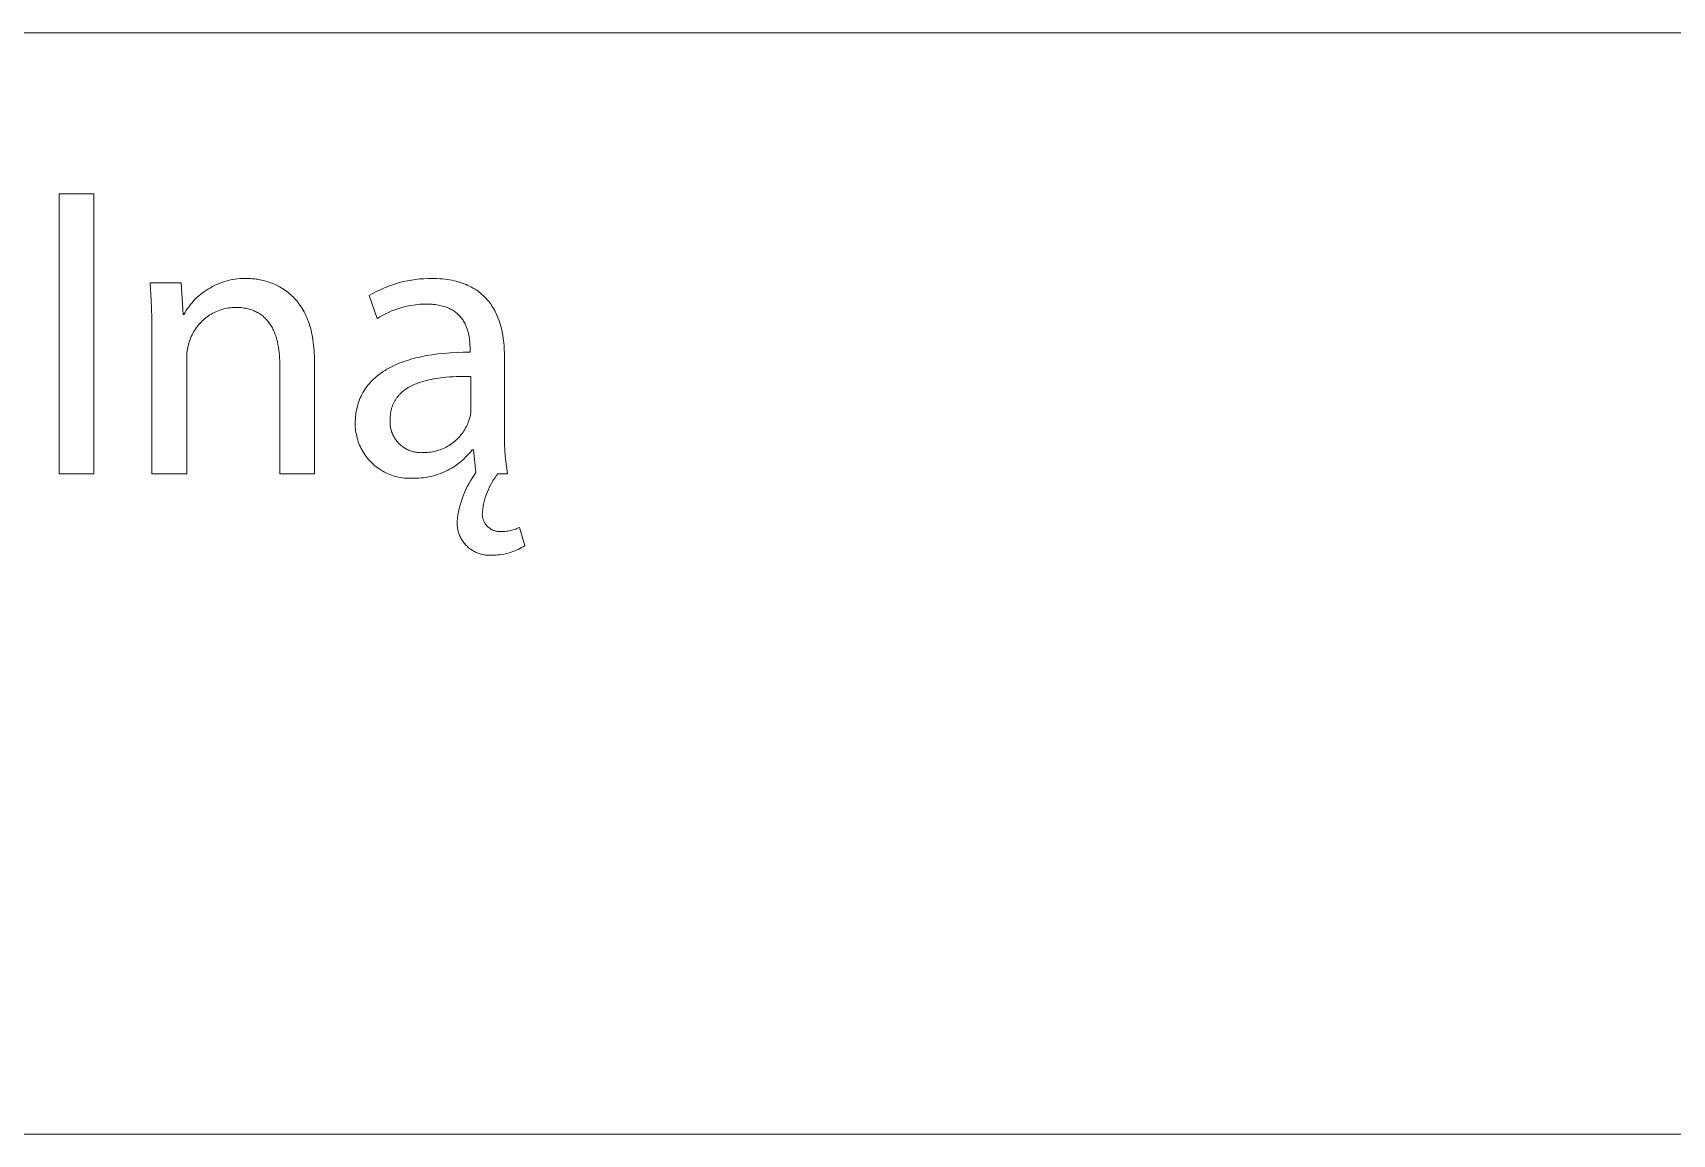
# Model space of a CAD drawing. Header units: millimetres. Extents: x 0 to 3480, y 0 to 2432.
# Drawn here: x 3190.7 to 3335.6, y 0 to 97.3 of the extents above; entities that cross this region are included whole.
import ezdxf

# ---------------------------------------------------------------- set-up
doc = ezdxf.new("R2010")
doc.units = ezdxf.units.MM
doc.header["$MEASUREMENT"] = 0
doc.layers.add('Domyślny', color=7, linetype='Continuous', true_color=0x000000)

msp = doc.modelspace()

# ---------------------------------------------------------------- linework, layer by layer
at = {"layer": 'Domyślny', "color": 18, "lineweight": 15, "true_color": 0x000000}
for p, q in [((2165.12, 97.26), (3477.08, 97.26)), ((3193.06, 83.05), (3196.12, 83.05)), ((3193.06, 58.31), (3193.06, 83.05)), ((3196.12, 83.05), (3196.12, 58.31)), ((3207.58, 75.26), (3207.78, 75.32)), ((3207.78, 75.32), (3207.99, 75.38)), ((3207.99, 75.38), (3208.19, 75.43)), ((3208.19, 75.43), (3208.4, 75.47)), ((3208.4, 75.47), (3208.61, 75.5)), ((3208.61, 75.5), (3208.82, 75.53)), ((3208.82, 75.53), (3209.03, 75.55)), ((3209.03, 75.55), (3209.24, 75.56)), ((3209.24, 75.56), (3209.45, 75.56)), ((3209.45, 75.56), (3209.66, 75.56)), ((3209.66, 75.56), (3209.77, 75.56)), ((3209.77, 75.56), (3209.88, 75.56)), ((3209.88, 75.56), (3209.99, 75.55)), ((3209.99, 75.55), (3210.11, 75.54)), ((3210.11, 75.54), (3210.23, 75.53)), ((3210.23, 75.53), (3210.35, 75.52)), ((3210.35, 75.52), (3210.46, 75.51)), ((3210.46, 75.51), (3210.59, 75.49)), ((3210.59, 75.49), (3210.71, 75.47)), ((3210.71, 75.47), (3210.83, 75.45)), ((3210.83, 75.45), (3210.95, 75.42)), ((3210.95, 75.42), (3211.08, 75.39)), ((3211.08, 75.39), (3211.2, 75.36)), ((3211.2, 75.36), (3211.33, 75.33)), ((3211.33, 75.33), (3211.45, 75.29)), ((3223.47, 75.28), (3223.83, 75.36)), ((3223.83, 75.36), (3224.19, 75.42)), ((3224.19, 75.42), (3224.54, 75.48)), ((3224.54, 75.48), (3224.91, 75.52)), ((3224.91, 75.52), (3225.27, 75.54)), ((3225.27, 75.54), (3225.63, 75.56)), ((3225.63, 75.56), (3225.99, 75.56)), ((3225.99, 75.56), (3226.23, 75.56)), ((3226.23, 75.56), (3226.47, 75.55)), ((3226.47, 75.55), (3226.69, 75.54)), ((3226.69, 75.54), (3226.92, 75.52)), ((3226.92, 75.52), (3227.13, 75.5)), ((3227.13, 75.5), (3227.34, 75.47)), ((3227.34, 75.47), (3227.55, 75.44)), ((3227.55, 75.44), (3227.75, 75.4)), ((3227.75, 75.4), (3227.95, 75.36)), ((3227.95, 75.36), (3228.14, 75.31)), ((3228.14, 75.31), (3228.32, 75.26)), ((3201.2, 73.65), (3201.12, 75.18)), ((3201.12, 75.18), (3203.84, 75.18)), ((3203.84, 75.18), (3204.01, 72.39)), ((3205.09, 73.73), (3205.24, 73.88)), ((3205.24, 73.88), (3205.4, 74.02)), ((3205.4, 74.02), (3205.56, 74.15)), ((3205.56, 74.15), (3205.73, 74.29)), ((3205.73, 74.29), (3205.9, 74.41)), ((3205.9, 74.41), (3206.07, 74.53)), ((3206.07, 74.53), (3206.25, 74.64)), ((3206.25, 74.64), (3206.43, 74.75)), ((3206.43, 74.75), (3206.61, 74.85)), ((3206.61, 74.85), (3206.8, 74.95)), ((3206.8, 74.95), (3206.99, 75.04)), ((3206.99, 75.04), (3207.19, 75.12)), ((3207.19, 75.12), (3207.38, 75.19)), ((3207.38, 75.19), (3207.58, 75.26)), ((3211.45, 75.29), (3211.58, 75.25)), ((3211.58, 75.25), (3211.7, 75.21)), ((3211.7, 75.21), (3211.83, 75.16)), ((3211.83, 75.16), (3211.95, 75.11)), ((3211.95, 75.11), (3212.08, 75.06)), ((3212.08, 75.06), (3212.2, 75)), ((3212.2, 75), (3212.32, 74.94)), ((3212.32, 74.94), (3212.45, 74.88)), ((3212.45, 74.88), (3212.57, 74.81)), ((3212.57, 74.81), (3212.69, 74.74)), ((3212.69, 74.74), (3212.81, 74.67)), ((3212.81, 74.67), (3212.93, 74.59)), ((3212.93, 74.59), (3213.05, 74.51)), ((3213.05, 74.51), (3213.17, 74.42)), ((3213.17, 74.42), (3213.29, 74.33)), ((3213.29, 74.33), (3213.4, 74.24)), ((3213.4, 74.24), (3213.51, 74.14)), ((3213.51, 74.14), (3213.63, 74.04)), ((3213.63, 74.04), (3213.73, 73.93)), ((3213.73, 73.93), (3213.84, 73.82)), ((3220.45, 74.06), (3220.77, 74.24)), ((3221.15, 72.04), (3220.45, 74.06)), ((3220.77, 74.24), (3221.09, 74.41)), ((3221.09, 74.41), (3221.42, 74.57)), ((3221.42, 74.57), (3221.75, 74.72)), ((3221.75, 74.72), (3222.08, 74.86)), ((3222.08, 74.86), (3222.43, 74.98)), ((3222.43, 74.98), (3222.77, 75.1)), ((3222.77, 75.1), (3223.12, 75.2)), ((3223.12, 75.2), (3223.47, 75.28)), ((3228.32, 75.26), (3228.5, 75.21)), ((3228.5, 75.21), (3228.68, 75.15)), ((3228.68, 75.15), (3228.85, 75.09)), ((3228.85, 75.09), (3229.01, 75.02)), ((3229.01, 75.02), (3229.17, 74.95)), ((3229.17, 74.95), (3229.33, 74.88)), ((3229.33, 74.88), (3229.48, 74.8)), ((3229.48, 74.8), (3229.62, 74.72)), ((3229.62, 74.72), (3229.77, 74.64)), ((3229.77, 74.64), (3229.9, 74.55)), ((3229.9, 74.55), (3230.04, 74.46)), ((3230.04, 74.46), (3230.16, 74.36)), ((3230.16, 74.36), (3230.29, 74.27)), ((3230.29, 74.27), (3230.41, 74.16)), ((3230.41, 74.16), (3230.52, 74.06)), ((3230.52, 74.06), (3230.64, 73.95)), ((3230.64, 73.95), (3230.74, 73.84)), ((3201.25, 72.13), (3201.2, 73.65)), ((3204.08, 72.39), (3204.19, 72.57)), ((3204.19, 72.57), (3204.3, 72.75)), ((3204.3, 72.75), (3204.42, 72.92)), ((3204.42, 72.92), (3204.54, 73.09)), ((3204.54, 73.09), (3204.67, 73.26)), ((3204.67, 73.26), (3204.81, 73.42)), ((3204.81, 73.42), (3204.95, 73.58)), ((3204.95, 73.58), (3205.09, 73.73)), ((3206.52, 72.42), (3206.39, 72.34)), ((3206.65, 72.49), (3206.52, 72.42)), ((3206.78, 72.56), (3206.65, 72.49)), ((3206.92, 72.62), (3206.78, 72.56)), ((3207.05, 72.68), (3206.92, 72.62)), ((3207.19, 72.74), (3207.05, 72.68)), ((3207.34, 72.79), (3207.19, 72.74)), ((3207.48, 72.83), (3207.34, 72.79)), ((3207.62, 72.87), (3207.48, 72.83)), ((3207.77, 72.91), (3207.62, 72.87)), ((3207.92, 72.94), (3207.77, 72.91)), ((3208.06, 72.96), (3207.92, 72.94)), ((3208.21, 72.98), (3208.06, 72.96)), ((3208.36, 73), (3208.21, 72.98)), ((3208.51, 73.01), (3208.36, 73)), ((3208.66, 73.01), (3208.51, 73.01)), ((3208.79, 73.01), (3208.66, 73.01)), ((3208.92, 73.01), (3208.79, 73.01)), ((3209.05, 73), (3208.92, 73.01)), ((3209.18, 72.99), (3209.05, 73)), ((3209.3, 72.97), (3209.18, 72.99)), ((3209.42, 72.95), (3209.3, 72.97)), ((3209.54, 72.93), (3209.42, 72.95)), ((3209.65, 72.91), (3209.54, 72.93)), ((3209.77, 72.88), (3209.65, 72.91)), ((3209.88, 72.85), (3209.77, 72.88)), ((3209.98, 72.82), (3209.88, 72.85)), ((3210.09, 72.79), (3209.98, 72.82)), ((3210.19, 72.75), (3210.09, 72.79)), ((3210.29, 72.71), (3210.19, 72.75)), ((3210.39, 72.66), (3210.29, 72.71)), ((3210.48, 72.62), (3210.39, 72.66)), ((3210.57, 72.57), (3210.48, 72.62)), ((3210.66, 72.52), (3210.57, 72.57)), ((3210.75, 72.46), (3210.66, 72.52)), ((3210.84, 72.4), (3210.75, 72.46)), ((3213.84, 73.82), (3213.95, 73.7)), ((3213.95, 73.7), (3214.05, 73.58)), ((3214.05, 73.58), (3214.15, 73.46)), ((3214.15, 73.46), (3214.25, 73.33)), ((3214.25, 73.33), (3214.35, 73.19)), ((3214.35, 73.19), (3214.44, 73.06)), ((3214.44, 73.06), (3214.53, 72.91)), ((3214.53, 72.91), (3214.62, 72.76)), ((3214.62, 72.76), (3214.7, 72.61)), ((3214.7, 72.61), (3214.79, 72.45)), ((3214.79, 72.45), (3214.87, 72.29)), ((3221.91, 72.45), (3221.65, 72.32)), ((3222.17, 72.57), (3221.91, 72.45)), ((3222.44, 72.69), (3222.17, 72.57)), ((3222.71, 72.79), (3222.44, 72.69)), ((3222.98, 72.89), (3222.71, 72.79)), ((3223.26, 72.97), (3222.98, 72.89)), ((3223.54, 73.05), (3223.26, 72.97)), ((3223.82, 73.11), (3223.54, 73.05)), ((3224.1, 73.17), (3223.82, 73.11)), ((3224.39, 73.21), (3224.1, 73.17)), ((3224.68, 73.25), (3224.39, 73.21)), ((3224.96, 73.28), (3224.68, 73.25)), ((3225.25, 73.29), (3224.96, 73.28)), ((3225.54, 73.3), (3225.25, 73.29)), ((3225.7, 73.3), (3225.54, 73.3)), ((3225.86, 73.29), (3225.7, 73.3)), ((3226.01, 73.28), (3225.86, 73.29)), ((3226.15, 73.27), (3226.01, 73.28)), ((3226.29, 73.25), (3226.15, 73.27)), ((3226.43, 73.24), (3226.29, 73.25)), ((3226.57, 73.21), (3226.43, 73.24)), ((3226.69, 73.19), (3226.57, 73.21)), ((3226.82, 73.16), (3226.69, 73.19)), ((3226.94, 73.13), (3226.82, 73.16)), ((3227.06, 73.09), (3226.94, 73.13)), ((3227.17, 73.06), (3227.06, 73.09)), ((3227.28, 73.02), (3227.17, 73.06)), ((3227.39, 72.98), (3227.28, 73.02)), ((3227.49, 72.93), (3227.39, 72.98)), ((3227.59, 72.88), (3227.49, 72.93)), ((3227.69, 72.83), (3227.59, 72.88)), ((3227.78, 72.78), (3227.69, 72.83)), ((3227.87, 72.73), (3227.78, 72.78)), ((3227.95, 72.67), (3227.87, 72.73)), ((3228.04, 72.61), (3227.95, 72.67)), ((3228.12, 72.55), (3228.04, 72.61)), ((3228.19, 72.49), (3228.12, 72.55)), ((3228.26, 72.43), (3228.19, 72.49)), ((3228.33, 72.36), (3228.26, 72.43)), ((3230.74, 73.84), (3230.85, 73.73)), ((3230.85, 73.73), (3230.95, 73.61)), ((3230.95, 73.61), (3231.04, 73.49)), ((3231.04, 73.49), (3231.13, 73.37)), ((3231.13, 73.37), (3231.22, 73.25)), ((3231.22, 73.25), (3231.3, 73.12)), ((3231.3, 73.12), (3231.39, 73)), ((3231.39, 73), (3231.46, 72.87)), ((3231.46, 72.87), (3231.54, 72.73)), ((3231.54, 72.73), (3231.61, 72.6)), ((3231.61, 72.6), (3231.67, 72.46)), ((3231.67, 72.46), (3231.74, 72.32)), ((3201.25, 70.6), (3201.25, 72.13)), ((3204.01, 72.39), (3204.08, 72.39)), ((3205.03, 70.97), (3204.95, 70.84)), ((3205.11, 71.1), (3205.03, 70.97)), ((3205.19, 71.22), (3205.11, 71.1)), ((3205.28, 71.34), (3205.19, 71.22)), ((3205.38, 71.46), (3205.28, 71.34)), ((3205.48, 71.57), (3205.38, 71.46)), ((3205.58, 71.68), (3205.48, 71.57)), ((3205.68, 71.79), (3205.58, 71.68)), ((3205.79, 71.89), (3205.68, 71.79)), ((3205.91, 71.99), (3205.79, 71.89)), ((3206.02, 72.08), (3205.91, 71.99)), ((3206.14, 72.17), (3206.02, 72.08)), ((3206.26, 72.26), (3206.14, 72.17)), ((3206.39, 72.34), (3206.26, 72.26)), ((3210.92, 72.35), (3210.84, 72.4)), ((3211, 72.28), (3210.92, 72.35)), ((3211.08, 72.22), (3211, 72.28)), ((3211.16, 72.15), (3211.08, 72.22)), ((3211.23, 72.08), (3211.16, 72.15)), ((3211.3, 72.01), (3211.23, 72.08)), ((3211.37, 71.94), (3211.3, 72.01)), ((3211.44, 71.86), (3211.37, 71.94)), ((3211.5, 71.79), (3211.44, 71.86)), ((3211.57, 71.71), (3211.5, 71.79)), ((3211.63, 71.63), (3211.57, 71.71)), ((3211.69, 71.54), (3211.63, 71.63)), ((3211.74, 71.46), (3211.69, 71.54)), ((3211.8, 71.37), (3211.74, 71.46)), ((3211.85, 71.28), (3211.8, 71.37)), ((3211.9, 71.19), (3211.85, 71.28)), ((3211.95, 71.09), (3211.9, 71.19)), ((3211.99, 71), (3211.95, 71.09)), ((3212.04, 70.9), (3211.99, 71)), ((3214.87, 72.29), (3214.94, 72.12)), ((3214.94, 72.12), (3215.01, 71.94)), ((3215.01, 71.94), (3215.08, 71.76)), ((3215.08, 71.76), (3215.15, 71.58)), ((3215.15, 71.58), (3215.21, 71.39)), ((3215.21, 71.39), (3215.27, 71.19)), ((3215.27, 71.19), (3215.32, 70.99)), ((3215.32, 70.99), (3215.37, 70.78)), ((3221.4, 72.18), (3221.15, 72.04)), ((3221.65, 72.32), (3221.4, 72.18)), ((3228.4, 72.3), (3228.33, 72.36)), ((3228.47, 72.23), (3228.4, 72.3)), ((3228.53, 72.16), (3228.47, 72.23)), ((3228.59, 72.09), (3228.53, 72.16)), ((3228.64, 72.02), (3228.59, 72.09)), ((3228.69, 71.94), (3228.64, 72.02)), ((3228.75, 71.87), (3228.69, 71.94)), ((3228.79, 71.79), (3228.75, 71.87)), ((3228.84, 71.71), (3228.79, 71.79)), ((3228.88, 71.64), (3228.84, 71.71)), ((3228.92, 71.56), (3228.88, 71.64)), ((3228.96, 71.48), (3228.92, 71.56)), ((3229, 71.4), (3228.96, 71.48)), ((3229.03, 71.32), (3229, 71.4)), ((3229.06, 71.24), (3229.03, 71.32)), ((3229.09, 71.16), (3229.06, 71.24)), ((3229.12, 71.08), (3229.09, 71.16)), ((3229.15, 71), (3229.12, 71.08)), ((3229.17, 70.91), (3229.15, 71)), ((3231.74, 72.32), (3231.79, 72.18)), ((3231.79, 72.18), (3231.85, 72.04)), ((3231.85, 72.04), (3231.91, 71.9)), ((3231.91, 71.9), (3231.96, 71.75)), ((3231.96, 71.75), (3232, 71.61)), ((3232, 71.61), (3232.05, 71.46)), ((3232.05, 71.46), (3232.09, 71.31)), ((3232.09, 71.31), (3232.13, 71.16)), ((3232.13, 71.16), (3232.16, 71.01)), ((3232.16, 71.01), (3232.2, 70.85)), ((3201.25, 58.3), (3201.25, 70.6)), ((3204.46, 69.6), (3204.43, 69.46)), ((3204.49, 69.74), (3204.46, 69.6)), ((3204.53, 69.88), (3204.49, 69.74)), ((3204.58, 70.03), (3204.53, 69.88)), ((3204.63, 70.17), (3204.58, 70.03)), ((3204.68, 70.31), (3204.63, 70.17)), ((3204.74, 70.44), (3204.68, 70.31)), ((3204.81, 70.58), (3204.74, 70.44)), ((3204.87, 70.71), (3204.81, 70.58)), ((3204.95, 70.84), (3204.87, 70.71)), ((3212.08, 70.8), (3212.04, 70.9)), ((3212.12, 70.7), (3212.08, 70.8)), ((3212.16, 70.6), (3212.12, 70.7)), ((3212.2, 70.5), (3212.16, 70.6)), ((3212.23, 70.39), (3212.2, 70.5)), ((3212.26, 70.28), (3212.23, 70.39)), ((3212.29, 70.18), (3212.26, 70.28)), ((3212.32, 70.07), (3212.29, 70.18)), ((3212.35, 69.96), (3212.32, 70.07)), ((3212.4, 69.73), (3212.35, 69.96)), ((3212.44, 69.5), (3212.4, 69.73)), ((3215.37, 70.78), (3215.41, 70.57)), ((3215.41, 70.57), (3215.45, 70.35)), ((3215.45, 70.35), (3215.49, 70.13)), ((3215.49, 70.13), (3215.52, 69.9)), ((3215.52, 69.9), (3215.55, 69.66)), ((3215.55, 69.66), (3215.57, 69.42)), ((3229.2, 70.83), (3229.17, 70.91)), ((3229.22, 70.75), (3229.2, 70.83)), ((3229.24, 70.67), (3229.22, 70.75)), ((3229.25, 70.59), (3229.24, 70.67)), ((3229.28, 70.43), (3229.25, 70.59)), ((3229.31, 70.27), (3229.28, 70.43)), ((3229.33, 70.11), (3229.31, 70.27)), ((3229.34, 69.96), (3229.33, 70.11)), ((3229.35, 69.81), (3229.34, 69.96)), ((3229.36, 69.67), (3229.35, 69.81)), ((3229.37, 69.53), (3229.36, 69.67)), ((3229.37, 69.39), (3229.37, 69.53)), ((3232.2, 70.85), (3232.23, 70.7)), ((3232.23, 70.7), (3232.25, 70.55)), ((3232.25, 70.55), (3232.3, 70.23)), ((3232.3, 70.23), (3232.34, 69.92)), ((3232.34, 69.92), (3232.37, 69.6)), ((3232.37, 69.6), (3232.39, 69.29)), ((3204.35, 68.88), (3204.34, 68.74)), ((3204.34, 68.74), (3204.34, 68.59)), ((3204.34, 68.59), (3204.34, 68.45)), ((3204.34, 68.45), (3204.34, 58.3)), ((3204.36, 69.03), (3204.35, 68.88)), ((3204.38, 69.17), (3204.36, 69.03)), ((3204.4, 69.32), (3204.38, 69.17)), ((3204.43, 69.46), (3204.4, 69.32)), ((3212.48, 69.26), (3212.44, 69.5)), ((3212.51, 69.02), (3212.48, 69.26)), ((3212.53, 68.78), (3212.51, 69.02)), ((3212.54, 68.53), (3212.53, 68.78)), ((3212.55, 68.28), (3212.54, 68.53)), ((3212.55, 68.03), (3212.55, 68.28)), ((3215.57, 69.42), (3215.59, 69.17)), ((3215.59, 69.17), (3215.6, 68.92)), ((3215.6, 68.92), (3215.61, 68.66)), ((3215.61, 68.66), (3215.61, 68.39)), ((3215.61, 68.39), (3215.61, 58.3)), ((3222.91, 67.99), (3223.1, 68.07)), ((3223.1, 68.07), (3223.3, 68.15)), ((3223.3, 68.15), (3223.5, 68.22)), ((3223.5, 68.22), (3223.71, 68.29)), ((3223.71, 68.29), (3223.92, 68.36)), ((3223.92, 68.36), (3224.13, 68.43)), ((3224.13, 68.43), (3224.35, 68.49)), ((3224.35, 68.49), (3224.58, 68.55)), ((3224.58, 68.55), (3225.04, 68.65)), ((3225.04, 68.65), (3225.52, 68.75)), ((3225.52, 68.75), (3226.02, 68.83)), ((3226.02, 68.83), (3226.53, 68.9)), ((3226.53, 68.9), (3227.06, 68.95)), ((3227.06, 68.95), (3227.61, 69)), ((3227.61, 69), (3228.18, 69.02)), ((3228.18, 69.02), (3228.77, 69.04)), ((3228.77, 69.04), (3229.37, 69.04)), ((3229.37, 69.04), (3229.37, 69.39)), ((3232.39, 69.29), (3232.4, 68.97)), ((3232.4, 68.97), (3232.4, 68.65)), ((3232.4, 68.65), (3232.4, 62.35)), ((3212.55, 58.3), (3212.55, 68.03)), ((3220.72, 66.56), (3220.85, 66.68)), ((3220.85, 66.68), (3220.98, 66.8)), ((3220.98, 66.8), (3221.11, 66.91)), ((3221.11, 66.91), (3221.25, 67.03)), ((3221.25, 67.03), (3221.4, 67.14)), ((3221.4, 67.14), (3221.54, 67.24)), ((3221.54, 67.24), (3221.7, 67.35)), ((3221.7, 67.35), (3221.86, 67.45)), ((3221.86, 67.45), (3222.02, 67.55)), ((3222.02, 67.55), (3222.19, 67.64)), ((3222.19, 67.64), (3222.36, 67.73)), ((3222.36, 67.73), (3222.54, 67.82)), ((3222.54, 67.82), (3222.72, 67.91)), ((3222.72, 67.91), (3222.91, 67.99)), ((3226.01, 66.67), (3225.71, 66.61)), ((3226.3, 66.72), (3226.01, 66.67)), ((3226.61, 66.77), (3226.3, 66.72)), ((3226.91, 66.81), (3226.61, 66.77)), ((3227.23, 66.84), (3226.91, 66.81)), ((3227.54, 66.87), (3227.23, 66.84)), ((3227.85, 66.89), (3227.54, 66.87)), ((3228.17, 66.9), (3227.85, 66.89)), ((3228.81, 66.92), (3228.17, 66.9)), ((3229.44, 66.91), (3228.81, 66.92)), ((3229.44, 63.99), (3229.44, 66.91)), ((3219.67, 65.02), (3219.74, 65.18)), ((3219.74, 65.18), (3219.82, 65.33)), ((3219.82, 65.33), (3219.9, 65.48)), ((3219.9, 65.48), (3219.98, 65.62)), ((3219.98, 65.62), (3220.07, 65.76)), ((3220.07, 65.76), (3220.17, 65.9)), ((3220.17, 65.9), (3220.27, 66.04)), ((3220.27, 66.04), (3220.37, 66.17)), ((3220.37, 66.17), (3220.48, 66.3)), ((3220.48, 66.3), (3220.6, 66.43)), ((3220.6, 66.43), (3220.72, 66.56)), ((3223.03, 65.2), (3222.99, 65.15)), ((3223.07, 65.24), (3223.03, 65.2)), ((3223.11, 65.29), (3223.07, 65.24)), ((3223.16, 65.33), (3223.11, 65.29)), ((3223.2, 65.38), (3223.16, 65.33)), ((3223.24, 65.42), (3223.2, 65.38)), ((3223.29, 65.46), (3223.24, 65.42)), ((3223.34, 65.51), (3223.29, 65.46)), ((3223.38, 65.55), (3223.34, 65.51)), ((3223.43, 65.59), (3223.38, 65.55)), ((3223.48, 65.63), (3223.43, 65.59)), ((3223.58, 65.7), (3223.48, 65.63)), ((3223.68, 65.78), (3223.58, 65.7)), ((3223.79, 65.85), (3223.68, 65.78)), ((3223.9, 65.92), (3223.79, 65.85)), ((3224.01, 65.98), (3223.9, 65.92)), ((3224.13, 66.04), (3224.01, 65.98)), ((3224.25, 66.1), (3224.13, 66.04)), ((3224.37, 66.16), (3224.25, 66.1)), ((3224.49, 66.22), (3224.37, 66.16)), ((3224.62, 66.27), (3224.49, 66.22)), ((3224.75, 66.32), (3224.62, 66.27)), ((3224.88, 66.37), (3224.75, 66.32)), ((3225.02, 66.41), (3224.88, 66.37)), ((3225.15, 66.46), (3225.02, 66.41)), ((3225.29, 66.5), (3225.15, 66.46)), ((3225.43, 66.53), (3225.29, 66.5)), ((3225.71, 66.61), (3225.43, 66.53)), ((3219.29, 63.69), (3219.32, 63.87)), ((3219.32, 63.87), (3219.36, 64.04)), ((3219.36, 64.04), (3219.39, 64.21)), ((3219.39, 64.21), (3219.44, 64.38)), ((3219.44, 64.38), (3219.49, 64.55)), ((3219.49, 64.55), (3219.54, 64.71)), ((3219.54, 64.71), (3219.6, 64.87)), ((3219.6, 64.87), (3219.67, 65.02)), ((3222.36, 63.77), (3222.35, 63.7)), ((3222.38, 63.84), (3222.36, 63.77)), ((3222.39, 63.91), (3222.38, 63.84)), ((3222.41, 63.97), (3222.39, 63.91)), ((3222.42, 64.04), (3222.41, 63.97)), ((3222.44, 64.1), (3222.42, 64.04)), ((3222.46, 64.16), (3222.44, 64.1)), ((3222.48, 64.23), (3222.46, 64.16)), ((3222.5, 64.29), (3222.48, 64.23)), ((3222.52, 64.35), (3222.5, 64.29)), ((3222.55, 64.41), (3222.52, 64.35)), ((3222.57, 64.47), (3222.55, 64.41)), ((3222.6, 64.52), (3222.57, 64.47)), ((3222.62, 64.58), (3222.6, 64.52)), ((3222.65, 64.64), (3222.62, 64.58)), ((3222.68, 64.69), (3222.65, 64.64)), ((3222.71, 64.75), (3222.68, 64.69)), ((3222.74, 64.8), (3222.71, 64.75)), ((3222.77, 64.85), (3222.74, 64.8)), ((3222.81, 64.9), (3222.77, 64.85)), ((3222.84, 64.96), (3222.81, 64.9)), ((3222.88, 65.01), (3222.84, 64.96)), ((3222.92, 65.05), (3222.88, 65.01)), ((3222.95, 65.1), (3222.92, 65.05)), ((3222.99, 65.15), (3222.95, 65.1)), ((3229.42, 63.69), (3229.43, 63.79)), ((3229.43, 63.89), (3229.44, 63.99)), ((3229.43, 63.79), (3229.43, 63.89)), ((3219.23, 62.96), (3219.24, 63.15)), ((3219.23, 62.77), (3219.23, 62.96)), ((3219.23, 62.61), (3219.23, 62.77)), ((3219.23, 62.44), (3219.23, 62.61)), ((3219.25, 62.28), (3219.23, 62.44)), ((3219.24, 63.15), (3219.25, 63.33)), ((3219.25, 63.33), (3219.27, 63.52)), ((3219.26, 62.11), (3219.25, 62.28)), ((3219.27, 63.52), (3219.29, 63.69)), ((3222.31, 63.12), (3222.3, 63.03)), ((3222.3, 63.03), (3222.3, 62.94)), ((3222.3, 62.94), (3222.3, 62.84)), ((3222.3, 62.84), (3222.3, 62.75)), ((3222.3, 62.75), (3222.31, 62.66)), ((3222.32, 63.42), (3222.31, 63.35)), ((3222.31, 63.35), (3222.31, 63.27)), ((3222.31, 63.27), (3222.31, 63.2)), ((3222.31, 63.2), (3222.31, 63.12)), ((3222.31, 62.66), (3222.32, 62.56)), ((3222.33, 63.49), (3222.32, 63.42)), ((3222.32, 62.56), (3222.33, 62.47)), ((3222.34, 63.64), (3222.33, 63.56)), ((3222.33, 63.56), (3222.33, 63.49)), ((3222.33, 62.47), (3222.35, 62.38)), ((3222.35, 63.7), (3222.34, 63.64)), ((3222.35, 62.38), (3222.37, 62.29)), ((3222.37, 62.29), (3222.39, 62.2)), ((3228.9, 62.24), (3228.97, 62.36)), ((3228.97, 62.36), (3229.04, 62.49)), ((3229.04, 62.49), (3229.1, 62.62)), ((3229.1, 62.62), (3229.16, 62.75)), ((3229.16, 62.75), (3229.21, 62.88)), ((3229.21, 62.88), (3229.26, 63.02)), ((3229.26, 63.02), (3229.29, 63.11)), ((3229.29, 63.11), (3229.32, 63.21)), ((3229.32, 63.21), (3229.35, 63.3)), ((3229.35, 63.3), (3229.37, 63.4)), ((3229.37, 63.4), (3229.39, 63.5)), ((3229.39, 63.5), (3229.4, 63.6)), ((3229.4, 63.6), (3229.42, 63.69)), ((3232.4, 62.35), (3232.4, 61.67)), ((3219.29, 61.95), (3219.26, 62.11)), ((3219.32, 61.79), (3219.29, 61.95)), ((3219.35, 61.63), (3219.32, 61.79)), ((3219.39, 61.46), (3219.35, 61.63)), ((3219.44, 61.31), (3219.39, 61.46)), ((3219.49, 61.15), (3219.44, 61.31)), ((3219.55, 60.99), (3219.49, 61.15)), ((3219.61, 60.84), (3219.55, 60.99)), ((3219.68, 60.69), (3219.61, 60.84)), ((3222.39, 62.2), (3222.42, 62.11)), ((3222.42, 62.11), (3222.44, 62.02)), ((3222.44, 62.02), (3222.48, 61.93)), ((3222.48, 61.93), (3222.51, 61.84)), ((3222.51, 61.84), (3222.55, 61.76)), ((3222.55, 61.76), (3222.59, 61.67)), ((3222.59, 61.67), (3222.63, 61.59)), ((3222.63, 61.59), (3222.68, 61.51)), ((3222.68, 61.51), (3222.73, 61.43)), ((3222.73, 61.43), (3222.78, 61.35)), ((3222.78, 61.35), (3222.84, 61.28)), ((3222.84, 61.28), (3222.89, 61.2)), ((3222.89, 61.2), (3222.95, 61.13)), ((3222.95, 61.13), (3223.01, 61.06)), ((3223.01, 61.06), (3223.08, 60.99)), ((3223.08, 60.99), (3223.14, 60.93)), ((3223.14, 60.93), (3223.21, 60.87)), ((3223.21, 60.87), (3223.28, 60.8)), ((3227.51, 60.82), (3227.63, 60.9)), ((3227.63, 60.9), (3227.75, 60.98)), ((3227.75, 60.98), (3227.86, 61.07)), ((3227.86, 61.07), (3227.98, 61.16)), ((3227.98, 61.16), (3228.08, 61.25)), ((3228.08, 61.25), (3228.19, 61.35)), ((3228.19, 61.35), (3228.29, 61.45)), ((3228.29, 61.45), (3228.39, 61.55)), ((3228.39, 61.55), (3228.48, 61.66)), ((3228.48, 61.66), (3228.58, 61.77)), ((3228.58, 61.77), (3228.66, 61.88)), ((3228.66, 61.88), (3228.75, 62)), ((3228.75, 62), (3228.83, 62.12)), ((3228.83, 62.12), (3228.9, 62.24)), ((3232.4, 61.67), (3232.42, 61)), ((3232.42, 61), (3232.45, 60.32)), ((3219.75, 60.54), (3219.68, 60.69)), ((3219.83, 60.39), (3219.75, 60.54)), ((3219.91, 60.25), (3219.83, 60.39)), ((3220, 60.11), (3219.91, 60.25)), ((3220.09, 59.97), (3220, 60.11)), ((3220.19, 59.84), (3220.09, 59.97)), ((3220.29, 59.71), (3220.19, 59.84)), ((3220.4, 59.58), (3220.29, 59.71)), ((3220.51, 59.46), (3220.4, 59.58)), ((3220.62, 59.34), (3220.51, 59.46)), ((3223.28, 60.8), (3223.36, 60.75)), ((3223.36, 60.75), (3223.43, 60.69)), ((3223.43, 60.69), (3223.51, 60.64)), ((3223.51, 60.64), (3223.59, 60.59)), ((3223.59, 60.59), (3223.67, 60.54)), ((3223.67, 60.54), (3223.75, 60.49)), ((3223.75, 60.49), (3223.83, 60.45)), ((3223.83, 60.45), (3223.92, 60.41)), ((3223.92, 60.41), (3224, 60.38)), ((3224, 60.38), (3224.09, 60.34)), ((3224.09, 60.34), (3224.18, 60.31)), ((3224.18, 60.31), (3224.27, 60.29)), ((3224.27, 60.29), (3224.36, 60.26)), ((3224.36, 60.26), (3224.45, 60.24)), ((3224.45, 60.24), (3224.54, 60.22)), ((3224.54, 60.22), (3224.64, 60.21)), ((3224.64, 60.21), (3224.73, 60.2)), ((3224.73, 60.2), (3224.82, 60.19)), ((3224.82, 60.19), (3224.91, 60.19)), ((3224.91, 60.19), (3225.01, 60.18)), ((3225.01, 60.18), (3225.1, 60.19)), ((3225.1, 60.19), (3225.19, 60.19)), ((3225.19, 60.19), (3225.34, 60.19)), ((3225.34, 60.19), (3225.48, 60.19)), ((3225.48, 60.19), (3225.62, 60.2)), ((3225.62, 60.2), (3225.77, 60.22)), ((3225.77, 60.22), (3225.91, 60.23)), ((3225.91, 60.23), (3226.05, 60.26)), ((3226.05, 60.26), (3226.19, 60.29)), ((3226.19, 60.29), (3226.33, 60.32)), ((3226.33, 60.32), (3226.47, 60.36)), ((3226.47, 60.36), (3226.6, 60.4)), ((3226.6, 60.4), (3226.74, 60.45)), ((3226.74, 60.45), (3226.87, 60.5)), ((3226.87, 60.5), (3227.01, 60.55)), ((3227.01, 60.55), (3227.13, 60.61)), ((3227.13, 60.61), (3227.26, 60.68)), ((3227.26, 60.68), (3227.39, 60.75)), ((3227.39, 60.75), (3227.51, 60.82)), ((3228.65, 59.47), (3228.48, 59.33)), ((3228.81, 59.62), (3228.65, 59.47)), ((3228.97, 59.77), (3228.81, 59.62)), ((3229.12, 59.93), (3228.97, 59.77)), ((3229.27, 60.09), (3229.12, 59.93)), ((3229.42, 60.26), (3229.27, 60.09)), ((3229.55, 60.43), (3229.42, 60.26)), ((3229.66, 60.43), (3229.55, 60.43)), ((3229.89, 58.42), (3229.66, 60.43)), ((3232.45, 60.32), (3232.51, 59.65)), ((3232.51, 59.65), (3232.58, 58.98)), ((3196.12, 58.31), (3193.06, 58.31)), ((3204.34, 58.3), (3201.25, 58.3)), ((3215.61, 58.3), (3212.55, 58.3)), ((3220.74, 59.22), (3220.62, 59.34)), ((3220.86, 59.11), (3220.74, 59.22)), ((3220.99, 59), (3220.86, 59.11)), ((3221.12, 58.9), (3220.99, 59)), ((3221.25, 58.8), (3221.12, 58.9)), ((3221.39, 58.71), (3221.25, 58.8)), ((3221.53, 58.62), (3221.39, 58.71)), ((3221.67, 58.54), (3221.53, 58.62)), ((3221.82, 58.46), (3221.67, 58.54)), ((3221.97, 58.38), (3221.82, 58.46)), ((3222.12, 58.32), (3221.97, 58.38)), ((3222.27, 58.25), (3222.12, 58.32)), ((3222.43, 58.19), (3222.27, 58.25)), ((3222.58, 58.14), (3222.43, 58.19)), ((3222.74, 58.09), (3222.58, 58.14)), ((3222.9, 58.05), (3222.74, 58.09)), ((3223.06, 58.02), (3222.9, 58.05)), ((3223.23, 57.99), (3223.06, 58.02)), ((3223.39, 57.96), (3223.23, 57.99)), ((3223.56, 57.94), (3223.39, 57.96)), ((3223.72, 57.93), (3223.56, 57.94)), ((3223.89, 57.92), (3223.72, 57.93)), ((3224.38, 57.93), (3224.22, 57.92)), ((3224.6, 57.93), (3224.38, 57.93)), ((3224.82, 57.94), (3224.6, 57.93)), ((3225.04, 57.95), (3224.82, 57.94)), ((3225.26, 57.97), (3225.04, 57.95)), ((3225.48, 58), (3225.26, 57.97)), ((3225.7, 58.04), (3225.48, 58)), ((3225.92, 58.09), (3225.7, 58.04)), ((3226.13, 58.14), (3225.92, 58.09)), ((3226.34, 58.2), (3226.13, 58.14)), ((3226.55, 58.27), (3226.34, 58.2)), ((3226.76, 58.34), (3226.55, 58.27)), ((3226.97, 58.43), (3226.76, 58.34)), ((3227.17, 58.52), (3226.97, 58.43)), ((3227.37, 58.61), (3227.17, 58.52)), ((3227.56, 58.71), (3227.37, 58.61)), ((3227.75, 58.82), (3227.56, 58.71)), ((3227.94, 58.94), (3227.75, 58.82)), ((3228.12, 59.06), (3227.94, 58.94)), ((3228.3, 59.19), (3228.12, 59.06)), ((3228.48, 59.33), (3228.3, 59.19)), ((3229.4, 57.69), (3229.55, 57.94)), ((3229.55, 57.94), (3229.72, 58.18)), ((3229.72, 58.18), (3229.89, 58.42)), ((3231.54, 57.94), (3231.42, 57.75)), ((3231.67, 58.13), (3231.54, 57.94)), ((3231.81, 58.31), (3231.67, 58.13)), ((3232.68, 58.31), (3231.81, 58.31)), ((3232.58, 58.98), (3232.68, 58.31)), ((3224.05, 57.92), (3223.89, 57.92)), ((3224.22, 57.92), (3224.05, 57.92)), ((3228.76, 56.38), (3228.87, 56.65)), ((3228.87, 56.65), (3228.99, 56.92)), ((3228.99, 56.92), (3229.11, 57.18)), ((3229.11, 57.18), (3229.25, 57.44)), ((3229.25, 57.44), (3229.4, 57.69)), ((3230.82, 56.52), (3230.74, 56.3)), ((3230.9, 56.73), (3230.82, 56.52)), ((3230.99, 56.94), (3230.9, 56.73)), ((3231.09, 57.15), (3230.99, 56.94)), ((3231.19, 57.36), (3231.09, 57.15)), ((3231.3, 57.56), (3231.19, 57.36)), ((3231.42, 57.75), (3231.3, 57.56)), ((3228.35, 54.97), (3228.41, 55.26)), ((3228.41, 55.26), (3228.49, 55.54)), ((3228.49, 55.54), (3228.57, 55.83)), ((3228.57, 55.83), (3228.66, 56.1)), ((3228.66, 56.1), (3228.76, 56.38)), ((3230.48, 55.19), (3230.46, 54.96)), ((3230.52, 55.42), (3230.48, 55.19)), ((3230.56, 55.64), (3230.52, 55.42)), ((3230.62, 55.86), (3230.56, 55.64)), ((3230.67, 56.09), (3230.62, 55.86)), ((3230.74, 56.3), (3230.67, 56.09)), ((3228.23, 54.11), (3228.26, 54.4)), ((3228.23, 54.01), (3228.23, 54.11)), ((3228.23, 53.91), (3228.23, 54.01)), ((3228.23, 53.81), (3228.23, 53.91)), ((3228.24, 53.72), (3228.23, 53.81)), ((3228.25, 53.62), (3228.24, 53.72)), ((3228.26, 53.52), (3228.25, 53.62)), ((3228.26, 54.4), (3228.3, 54.69)), ((3228.3, 54.69), (3228.35, 54.97)), ((3230.45, 54.86), (3230.44, 54.8)), ((3230.44, 54.8), (3230.44, 54.75)), ((3230.44, 54.75), (3230.45, 54.69)), ((3230.46, 54.96), (3230.45, 54.91)), ((3230.45, 54.91), (3230.45, 54.86)), ((3230.45, 54.69), (3230.45, 54.64)), ((3230.45, 54.64), (3230.46, 54.59)), ((3230.46, 54.59), (3230.46, 54.53)), ((3230.46, 54.53), (3230.47, 54.48)), ((3230.47, 54.48), (3230.48, 54.43)), ((3230.48, 54.43), (3230.5, 54.37)), ((3230.5, 54.37), (3230.51, 54.32)), ((3230.51, 54.32), (3230.53, 54.27)), ((3230.53, 54.27), (3230.55, 54.22)), ((3230.55, 54.22), (3230.57, 54.17)), ((3230.57, 54.17), (3230.59, 54.12)), ((3230.59, 54.12), (3230.61, 54.07)), ((3230.61, 54.07), (3230.64, 54.02)), ((3230.64, 54.02), (3230.66, 53.97)), ((3230.66, 53.97), (3230.69, 53.93)), ((3230.69, 53.93), (3230.72, 53.88)), ((3230.72, 53.88), (3230.75, 53.84)), ((3230.75, 53.84), (3230.79, 53.8)), ((3230.79, 53.8), (3230.82, 53.75)), ((3230.82, 53.75), (3230.86, 53.71)), ((3230.86, 53.71), (3230.9, 53.67)), ((3230.9, 53.67), (3230.93, 53.64)), ((3230.93, 53.64), (3230.97, 53.6)), ((3230.97, 53.6), (3231.02, 53.57)), ((3233.62, 53.53), (3233.72, 53.58)), ((3233.72, 53.58), (3234.21, 51.97)), ((3228.28, 53.43), (3228.26, 53.52)), ((3228.3, 53.33), (3228.28, 53.43)), ((3228.32, 53.24), (3228.3, 53.33)), ((3228.35, 53.15), (3228.32, 53.24)), ((3228.38, 53.05), (3228.35, 53.15)), ((3228.41, 52.96), (3228.38, 53.05)), ((3228.44, 52.87), (3228.41, 52.96)), ((3228.48, 52.78), (3228.44, 52.87)), ((3228.53, 52.69), (3228.48, 52.78)), ((3228.57, 52.61), (3228.53, 52.69)), ((3228.62, 52.52), (3228.57, 52.61)), ((3228.67, 52.44), (3228.62, 52.52)), ((3228.72, 52.36), (3228.67, 52.44)), ((3228.78, 52.28), (3228.72, 52.36)), ((3228.84, 52.2), (3228.78, 52.28)), ((3228.9, 52.13), (3228.84, 52.2)), ((3231.02, 53.57), (3231.06, 53.53)), ((3231.06, 53.53), (3231.1, 53.5)), ((3231.1, 53.5), (3231.15, 53.47)), ((3231.15, 53.47), (3231.19, 53.44)), ((3231.19, 53.44), (3231.24, 53.41)), ((3231.24, 53.41), (3231.29, 53.39)), ((3231.29, 53.39), (3231.33, 53.36)), ((3231.33, 53.36), (3231.38, 53.34)), ((3231.38, 53.34), (3231.43, 53.32)), ((3231.43, 53.32), (3231.49, 53.3)), ((3231.49, 53.3), (3231.54, 53.28)), ((3231.54, 53.28), (3231.59, 53.27)), ((3231.59, 53.27), (3231.64, 53.25)), ((3231.64, 53.25), (3231.69, 53.24)), ((3231.69, 53.24), (3231.75, 53.23)), ((3231.75, 53.23), (3231.8, 53.22)), ((3231.8, 53.22), (3231.85, 53.22)), ((3231.85, 53.22), (3231.91, 53.21)), ((3231.91, 53.21), (3231.96, 53.21)), ((3231.96, 53.21), (3232.02, 53.21)), ((3232.02, 53.21), (3232.07, 53.21)), ((3232.07, 53.21), (3232.12, 53.21)), ((3232.12, 53.21), (3232.24, 53.21)), ((3232.24, 53.21), (3232.36, 53.22)), ((3232.36, 53.22), (3232.48, 53.23)), ((3232.48, 53.23), (3232.6, 53.24)), ((3232.6, 53.24), (3232.71, 53.26)), ((3232.71, 53.26), (3232.83, 53.28)), ((3232.83, 53.28), (3232.95, 53.3)), ((3232.95, 53.3), (3233.06, 53.33)), ((3233.06, 53.33), (3233.18, 53.36)), ((3233.18, 53.36), (3233.29, 53.4)), ((3233.29, 53.4), (3233.4, 53.44)), ((3233.4, 53.44), (3233.51, 53.49)), ((3233.51, 53.49), (3233.62, 53.53)), ((3228.96, 52.05), (3228.9, 52.13)), ((3229.03, 51.98), (3228.96, 52.05)), ((3229.1, 51.91), (3229.03, 51.98)), ((3229.17, 51.85), (3229.1, 51.91)), ((3229.24, 51.78), (3229.17, 51.85)), ((3229.32, 51.72), (3229.24, 51.78)), ((3229.4, 51.67), (3229.32, 51.72)), ((3229.48, 51.61), (3229.4, 51.67)), ((3229.56, 51.56), (3229.48, 51.61)), ((3229.64, 51.51), (3229.56, 51.56)), ((3229.73, 51.46), (3229.64, 51.51)), ((3229.81, 51.42), (3229.73, 51.46)), ((3229.9, 51.37), (3229.81, 51.42)), ((3229.99, 51.34), (3229.9, 51.37)), ((3230.08, 51.3), (3229.99, 51.34)), ((3230.17, 51.27), (3230.08, 51.3)), ((3230.27, 51.24), (3230.17, 51.27)), ((3230.36, 51.21), (3230.27, 51.24)), ((3230.46, 51.19), (3230.36, 51.21)), ((3230.55, 51.17), (3230.46, 51.19)), ((3230.65, 51.16), (3230.55, 51.17)), ((3230.74, 51.14), (3230.65, 51.16)), ((3230.84, 51.14), (3230.74, 51.14)), ((3230.94, 51.13), (3230.84, 51.14)), ((3231.03, 51.13), (3230.94, 51.13)), ((3231.13, 51.13), (3231.03, 51.13)), ((3231.23, 51.13), (3231.13, 51.13)), ((3231.33, 51.14), (3231.23, 51.13)), ((3231.49, 51.14), (3231.33, 51.14)), ((3231.66, 51.14), (3231.49, 51.14)), ((3231.83, 51.15), (3231.66, 51.14)), ((3232, 51.17), (3231.83, 51.15)), ((3232.17, 51.19), (3232, 51.17)), ((3232.34, 51.22), (3232.17, 51.19)), ((3232.5, 51.25), (3232.34, 51.22)), ((3232.67, 51.29), (3232.5, 51.25)), ((3232.83, 51.34), (3232.67, 51.29)), ((3232.99, 51.39), (3232.83, 51.34)), ((3233.15, 51.44), (3232.99, 51.39)), ((3233.31, 51.5), (3233.15, 51.44)), ((3233.47, 51.57), (3233.31, 51.5)), ((3233.62, 51.64), (3233.47, 51.57)), ((3233.77, 51.72), (3233.62, 51.64)), ((3233.92, 51.8), (3233.77, 51.72)), ((3234.07, 51.88), (3233.92, 51.8)), ((3234.21, 51.97), (3234.07, 51.88)), ((3477.08, 0), (0, 0)), ((3477.08, 0), (2165.12, 0))]:
    msp.add_line(p, q, dxfattribs=at)

doc.saveas('drawing.dxf')
